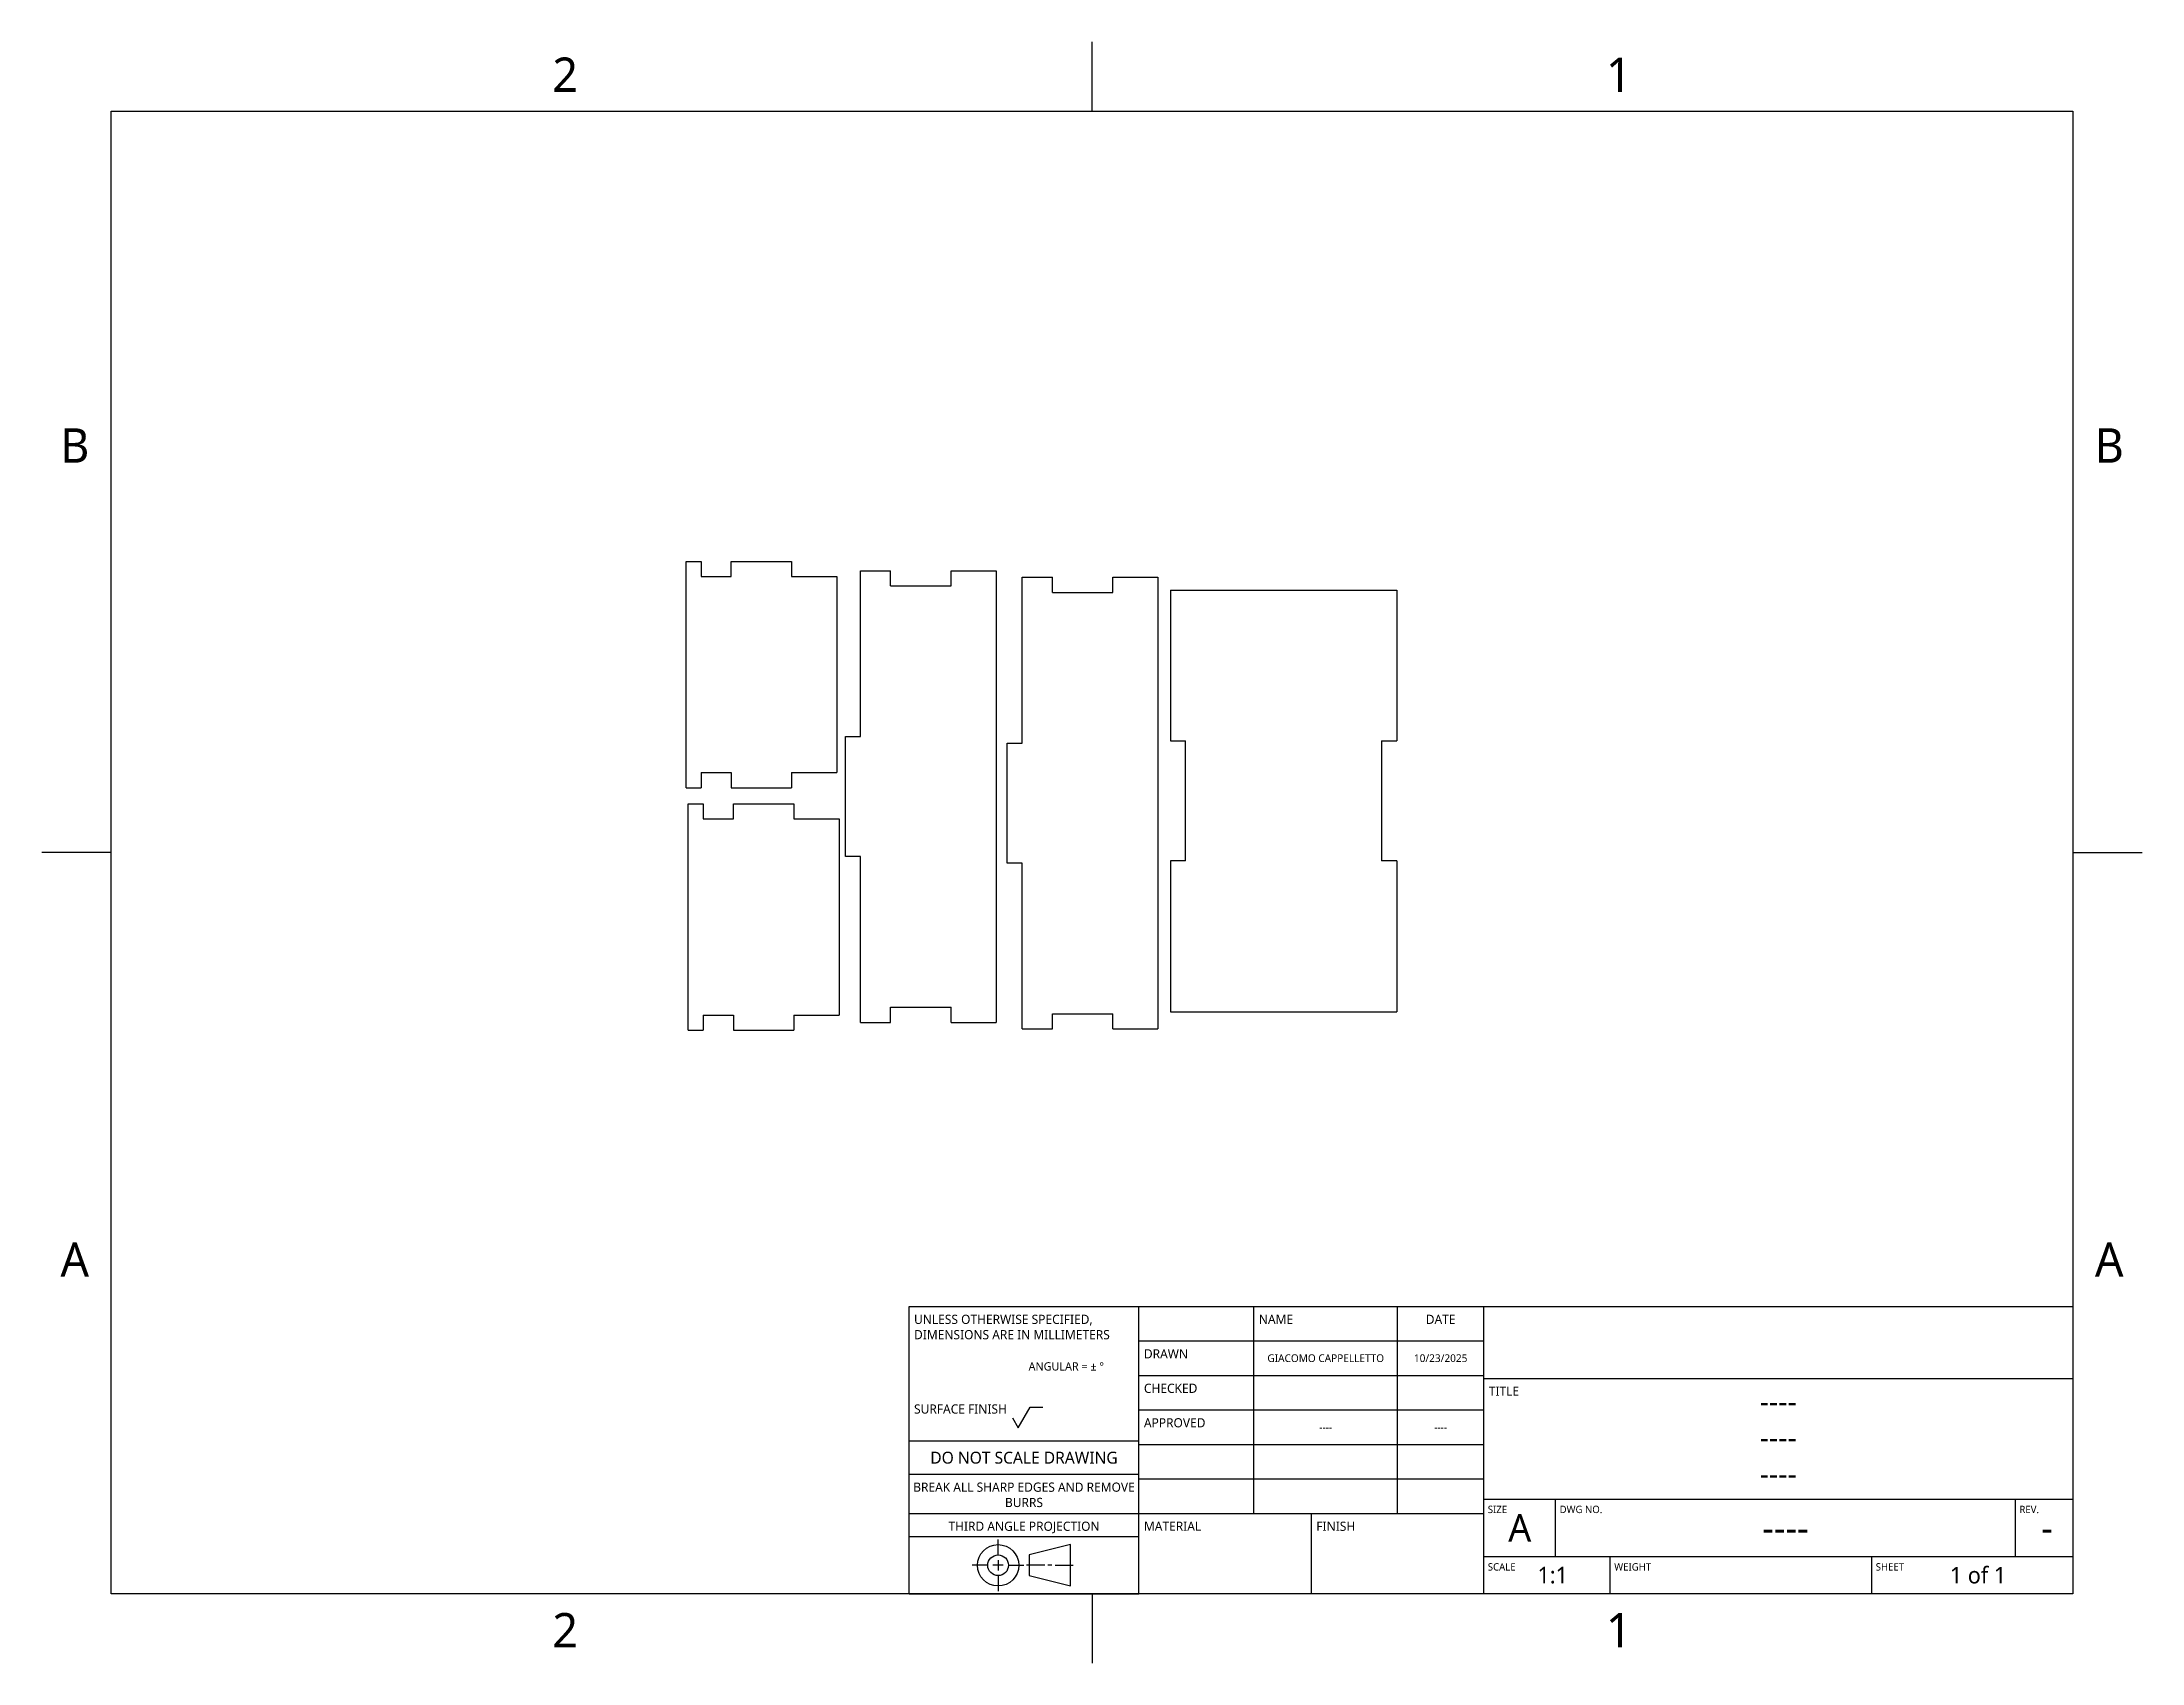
# Model space of a CAD drawing. Extents: x 0 to 11, y 0 to 8.5.
import ezdxf

# ---------------------------------------------------------------- set-up
doc = ezdxf.new("R2010")
doc.units = 0
doc.header["$LTSCALE"] = 0.5
doc.header["$MEASUREMENT"] = 0
for name, color, linetype in [('BORDER_FRAME', 7, 'CONTINUOUS'), ('BORDER_ZONES', 7, 'CONTINUOUS'), ('TITLE_BLOCK', 7, 'CONTINUOUS'), ('VISIBLE', 7, 'CONTINUOUS')]:
    doc.layers.add(name, color=color, linetype=linetype)
doc.styles.add('ONSHAPE-STANDARD', font='NotoSans-Regular.ttf')
doc.styles.add('ONSHAPE-STANDARD-FIELDS', font='')
doc.styles.get('ONSHAPE-STANDARD-FIELDS').set_extended_font_data('Noto Sans')

msp = doc.modelspace()

# ---------------------------------------------------------------- linework, layer by layer
at = {"layer": 'BORDER_FRAME'}
for p, q in [((0.399, 0.38), (0.399, 8.12)), ((0.399, 8.12), (10.639, 8.12)), ((10.639, 8.12), (10.639, 0.38)), ((10.639, 0.38), (0.399, 0.38))]:
    msp.add_line(p, q, dxfattribs=at)
at = {"layer": 'BORDER_ZONES'}
for p, q in [((5.519, 8.12), (5.519, 8.481)), ((0.399, 4.25), (0.038, 4.25)), ((10.639, 4.25), (11, 4.25)), ((5.519, 0.38), (5.519, 0.019))]:
    msp.add_line(p, q, dxfattribs=at)
at = {"layer": 'TITLE_BLOCK'}
for p, q in [((4.564, 0.38), (4.564, 1.88)), ((4.564, 1.88), (5.764, 1.88)), ((5.764, 0.38), (5.764, 1.88)), ((5.764, 1.88), (7.564, 1.88)), ((6.364, 0.8), (6.364, 1.88)), ((7.114, 0.8), (7.114, 1.88)), ((7.564, 0.38), (7.564, 1.88)), ((7.564, 1.88), (10.639, 1.88)), ((5.764, 1.7), (7.564, 1.7)), ((5.764, 1.52), (7.564, 1.52)), ((7.564, 1.505), (10.639, 1.505)), ((5.134, 1.246), (5.197, 1.355)), ((5.197, 1.355), (5.263, 1.355)), ((5.764, 1.34), (7.564, 1.34)), ((5.104, 1.298), (5.134, 1.246)), ((4.564, 1.178), (5.764, 1.178)), ((5.764, 1.16), (7.564, 1.16)), ((4.564, 1.004), (5.764, 1.004)), ((5.764, 0.98), (7.564, 0.98)), ((4.564, 0.8), (5.764, 0.8)), ((5.764, 0.8), (7.564, 0.8)), ((6.664, 0.38), (6.664, 0.8)), ((7.564, 0.875), (10.639, 0.875)), ((7.939, 0.575), (7.939, 0.875)), ((10.339, 0.575), (10.339, 0.875)), ((4.564, 0.68), (5.764, 0.68)), ((5.029, 0.583), (5.029, 0.664)), ((5.029, 0.556), (5.029, 0.502)), ((5.407, 0.637), (5.191, 0.583)), ((5.191, 0.583), (5.191, 0.475)), ((5.407, 0.421), (5.407, 0.637)), ((7.564, 0.575), (10.639, 0.575)), ((8.224, 0.38), (8.224, 0.575)), ((9.589, 0.38), (9.589, 0.575)), ((4.975, 0.529), (4.894, 0.529)), ((5.056, 0.529), (5.002, 0.529)), ((5.029, 0.475), (5.029, 0.394)), ((5.083, 0.529), (5.164, 0.529)), ((5.272, 0.529), (5.177, 0.529)), ((5.191, 0.475), (5.407, 0.421)), ((5.31, 0.529), (5.288, 0.529)), ((5.326, 0.529), (5.42, 0.529)), ((4.564, 0.38), (5.764, 0.38))]:
    msp.add_line(p, q, dxfattribs=at)
for radius in [0.108, 0.054]:
    msp.add_circle((5.029, 0.529), radius, dxfattribs=at)
at = {"layer": 'VISIBLE'}
for p, q in [((3.4, 4.588), (3.4, 5.769)), ((3.4, 5.769), (3.478, 5.769)), ((3.478, 5.769), (3.478, 5.69)), ((3.636, 5.69), (3.636, 5.769)), ((3.636, 5.769), (3.951, 5.769)), ((3.951, 5.769), (3.951, 5.69)), ((4.311, 4.855), (4.311, 5.721)), ((4.311, 5.721), (4.468, 5.721)), ((4.468, 5.642), (4.468, 5.721)), ((4.783, 5.642), (4.783, 5.721)), ((4.783, 5.721), (5.019, 5.721)), ((5.019, 5.721), (5.019, 3.363)), ((3.478, 5.69), (3.636, 5.69)), ((3.951, 5.69), (4.187, 5.69)), ((4.187, 5.69), (4.187, 4.667)), ((4.468, 5.642), (4.783, 5.642)), ((5.154, 4.821), (5.154, 5.687)), ((5.154, 5.687), (5.312, 5.687)), ((5.312, 5.608), (5.312, 5.687)), ((5.312, 5.608), (5.627, 5.608)), ((5.627, 5.608), (5.627, 5.687)), ((5.627, 5.687), (5.863, 5.687)), ((5.863, 5.687), (5.863, 3.329)), ((5.928, 5.62), (5.928, 4.833)), ((5.928, 5.62), (7.11, 5.62)), ((7.11, 5.62), (7.11, 4.833)), ((4.232, 4.229), (4.232, 4.855)), ((4.232, 4.855), (4.311, 4.855)), ((5.928, 4.833), (6.007, 4.833)), ((6.007, 4.207), (6.007, 4.833)), ((7.031, 4.833), (7.11, 4.833)), ((7.031, 4.833), (7.031, 4.207)), ((5.076, 4.195), (5.076, 4.821)), ((5.076, 4.821), (5.154, 4.821)), ((3.478, 4.667), (3.636, 4.667)), ((3.478, 4.667), (3.478, 4.588)), ((3.636, 4.667), (3.636, 4.588)), ((3.951, 4.667), (3.951, 4.588)), ((3.951, 4.667), (4.187, 4.667)), ((3.4, 4.588), (3.478, 4.588)), ((3.411, 3.323), (3.411, 4.504)), ((3.411, 4.504), (3.49, 4.504)), ((3.49, 4.504), (3.49, 4.425)), ((3.636, 4.588), (3.951, 4.588)), ((3.647, 4.425), (3.647, 4.504)), ((3.647, 4.504), (3.962, 4.504)), ((3.962, 4.504), (3.962, 4.425)), ((3.49, 4.425), (3.647, 4.425)), ((3.962, 4.425), (4.199, 4.425)), ((4.199, 4.425), (4.199, 3.401)), ((4.311, 4.229), (4.232, 4.229)), ((4.311, 3.363), (4.311, 4.229)), ((5.154, 4.195), (5.076, 4.195)), ((5.154, 3.329), (5.154, 4.195)), ((5.928, 4.207), (5.928, 3.419)), ((6.007, 4.207), (5.928, 4.207)), ((7.11, 4.207), (7.031, 4.207)), ((7.11, 4.207), (7.11, 3.419)), ((3.49, 3.401), (3.647, 3.401)), ((3.49, 3.401), (3.49, 3.323)), ((3.647, 3.401), (3.647, 3.323)), ((3.962, 3.401), (3.962, 3.323)), ((3.962, 3.401), (4.199, 3.401)), ((4.468, 3.442), (4.783, 3.442)), ((4.468, 3.363), (4.468, 3.442)), ((4.783, 3.363), (4.783, 3.442)), ((5.312, 3.408), (5.627, 3.408)), ((5.312, 3.329), (5.312, 3.408)), ((5.627, 3.329), (5.627, 3.408)), ((5.928, 3.419), (7.11, 3.419)), ((3.411, 3.323), (3.49, 3.323)), ((3.647, 3.323), (3.962, 3.323)), ((4.311, 3.363), (4.468, 3.363)), ((4.783, 3.363), (5.019, 3.363)), ((5.154, 3.329), (5.312, 3.329)), ((5.627, 3.329), (5.863, 3.329))]:
    msp.add_line(p, q, dxfattribs=at)

# ---------------------------------------------------------------- texts
at = {"layer": 'BORDER_ZONES', "char_height": 0.18, "attachment_point": 5, "style": 'ONSHAPE-STANDARD'}
for s, insert in [('2', (2.769, 8.31)), ('1', (8.269, 8.31)), ('B', (0.209, 6.375)), ('B', (10.829, 6.375)), ('A', (0.209, 2.125)), ('A', (10.829, 2.125)), ('2', (2.769, 0.19)), ('1', (8.269, 0.19))]:
    msp.add_mtext(s, dxfattribs=dict(at, insert=insert))
at = {"layer": 'TITLE_BLOCK'}
for s, insert, char_height, width, attachment_point, style in [('UNLESS OTHERWISE SPECIFIED, DIMENSIONS ARE IN MILLIMETERS', (4.59, 1.837), 0.048, 1.176, 1, 'ONSHAPE-STANDARD'), ('NAME', (6.39, 1.837), 0.048, 0.735, 1, 'ONSHAPE-STANDARD'), ('DATE', (7.339, 1.837), 0.048, 0.441, 2, 'ONSHAPE-STANDARD'), ('DRAWN', (5.79, 1.657), 0.048, 0.588, 1, 'ONSHAPE-STANDARD'), ('^JANGULAR = ± °^J', (5.188, 1.661), 0.0432, 0.588, 1, 'ONSHAPE-STANDARD'), ('GIACOMO CAPPELLETTO', (6.739, 1.61), 0.04032, 0.75, 5, 'ONSHAPE-STANDARD-FIELDS'), ('10/23/2025', (7.339, 1.61), 0.0403, 0.45, 5, 'ONSHAPE-STANDARD-FIELDS'), ('CHECKED', (5.79, 1.477), 0.048, 0.588, 1, 'ONSHAPE-STANDARD'), ('TITLE', (7.59, 1.462), 0.048, 0.3675, 1, 'ONSHAPE-STANDARD'), ('SURFACE FINISH', (4.59, 1.369), 0.048, 0.588, 1, 'ONSHAPE-STANDARD'), ('----', (9.101, 1.385), 0.1152, 2.775, 5, 'ONSHAPE-STANDARD-FIELDS'), ('APPROVED', (5.79, 1.297), 0.048, 0.588, 1, 'ONSHAPE-STANDARD'), ('----', (6.739, 1.25), 0.0403, 0.75, 5, 'ONSHAPE-STANDARD-FIELDS'), ('----', (7.339, 1.25), 0.0403, 0.45, 5, 'ONSHAPE-STANDARD-FIELDS'), ('DO NOT SCALE DRAWING', (5.164, 1.122), 0.0624, 1.176, 2, 'ONSHAPE-STANDARD'), ('----', (9.101, 1.196), 0.1152, 2.775, 5, 'ONSHAPE-STANDARD-FIELDS'), ('----', (9.101, 1.007), 0.1152, 2.775, 5, 'ONSHAPE-STANDARD-FIELDS'), ('BREAK ALL SHARP EDGES AND REMOVE BURRS', (5.164, 0.961), 0.048, 1.176, 2, 'ONSHAPE-STANDARD'), ('SIZE', (7.585, 0.84), 0.0384, 0.3675, 1, 'ONSHAPE-STANDARD'), ('A', (7.752, 0.725), 0.144, 0.375, 5, 'ONSHAPE-STANDARD-FIELDS'), ('DWG NO.', (7.96, 0.84), 0.0384, 2.352, 1, 'ONSHAPE-STANDARD'), ('REV.', (10.36, 0.84), 0.0384, 0.294, 1, 'ONSHAPE-STANDARD'), ('THIRD ANGLE PROJECTION', (5.164, 0.757), 0.048, 1.176, 2, 'ONSHAPE-STANDARD'), ('MATERIAL', (5.79, 0.757), 0.048, 0.882, 1, 'ONSHAPE-STANDARD'), ('FINISH', (6.69, 0.757), 0.048, 0.882, 1, 'ONSHAPE-STANDARD'), ('----', (9.139, 0.725), 0.144, 2.4, 5, 'ONSHAPE-STANDARD-FIELDS'), ('-', (10.504, 0.725), 0.144, 0.27, 5, 'ONSHAPE-STANDARD-FIELDS'), ('SCALE', (7.585, 0.54), 0.0384, 0.6468, 1, 'ONSHAPE-STANDARD'), ('1:1', (7.924, 0.477), 0.0864, 0.6, 5, 'ONSHAPE-STANDARD-FIELDS'), ('WEIGHT', (8.245, 0.54), 0.0384, 1.3377, 1, 'ONSHAPE-STANDARD'), ('SHEET', (9.61, 0.54), 0.0384, 1.029, 1, 'ONSHAPE-STANDARD'), ('1 of 1', (10.144, 0.477), 0.0864, 0.99, 5, 'ONSHAPE-STANDARD-FIELDS')]:
    msp.add_mtext(s, dxfattribs=dict(at, insert=insert, char_height=char_height, width=width, attachment_point=attachment_point, style=style))

doc.saveas('drawing.dxf')
